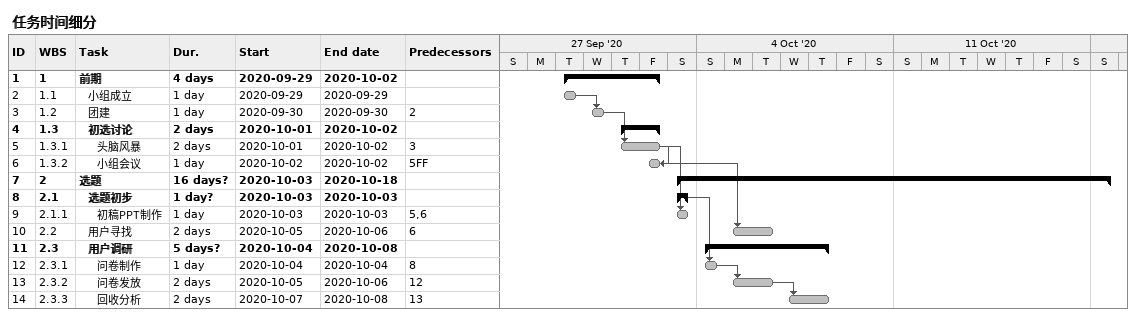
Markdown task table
任务时间细分

| ID | WBS | Task | Duration | Start | Finish | Predecessors |
|---|---|---|---|---|---|---|
| 1 | 1 | **前期** | 4d | 2020-09-29 | 2020-10-02 |  |
| 2 | 1.1 | 小组成立 | 1d | 2020-09-29 | 2020-09-29 |  |
| 3 | 1.2 | 团建 | 1d | 2020-09-30 | 2020-09-30 | 2 |
| 4 | 1.3 | **初选讨论** | 2d | 2020-10-01 | 2020-10-02 |  |
| 5 | 1.3.1 | 头脑风暴 | 2d | 2020-10-01 | 2020-10-02 | 3 |
| 6 | 1.3.2 | 小组会议 | 1d | 2020-10-02 | 2020-10-02 | 5FF |
| 7 | 2 | **选题** | 16d? | 2020-10-03 | 2020-10-18 |  |
| 8 | 2.1 | **选题初步** | 1d? | 2020-10-03 | 2020-10-03 |  |
| 9 | 2.1.1 | 初稿PPT制作 | 1d | 2020-10-03 | 2020-10-03 | 5, 6 |
| 10 | 2.2 | 用户寻找 | 2d | 2020-10-05 | 2020-10-06 | 6 |
| 11 | 2.3 | **用户调研** | 5d? | 2020-10-04 | 2020-10-08 |  |
| 12 | 2.3.1 | 问卷制作 | 1d | 2020-10-04 | 2020-10-04 | 8 |
| 13 | 2.3.2 | 问卷发放 | 2d | 2020-10-05 | 2020-10-06 | 12 |
| 14 | 2.3.3 | 回收分析 | 2d | 2020-10-07 | 2020-10-08 | 13 |
